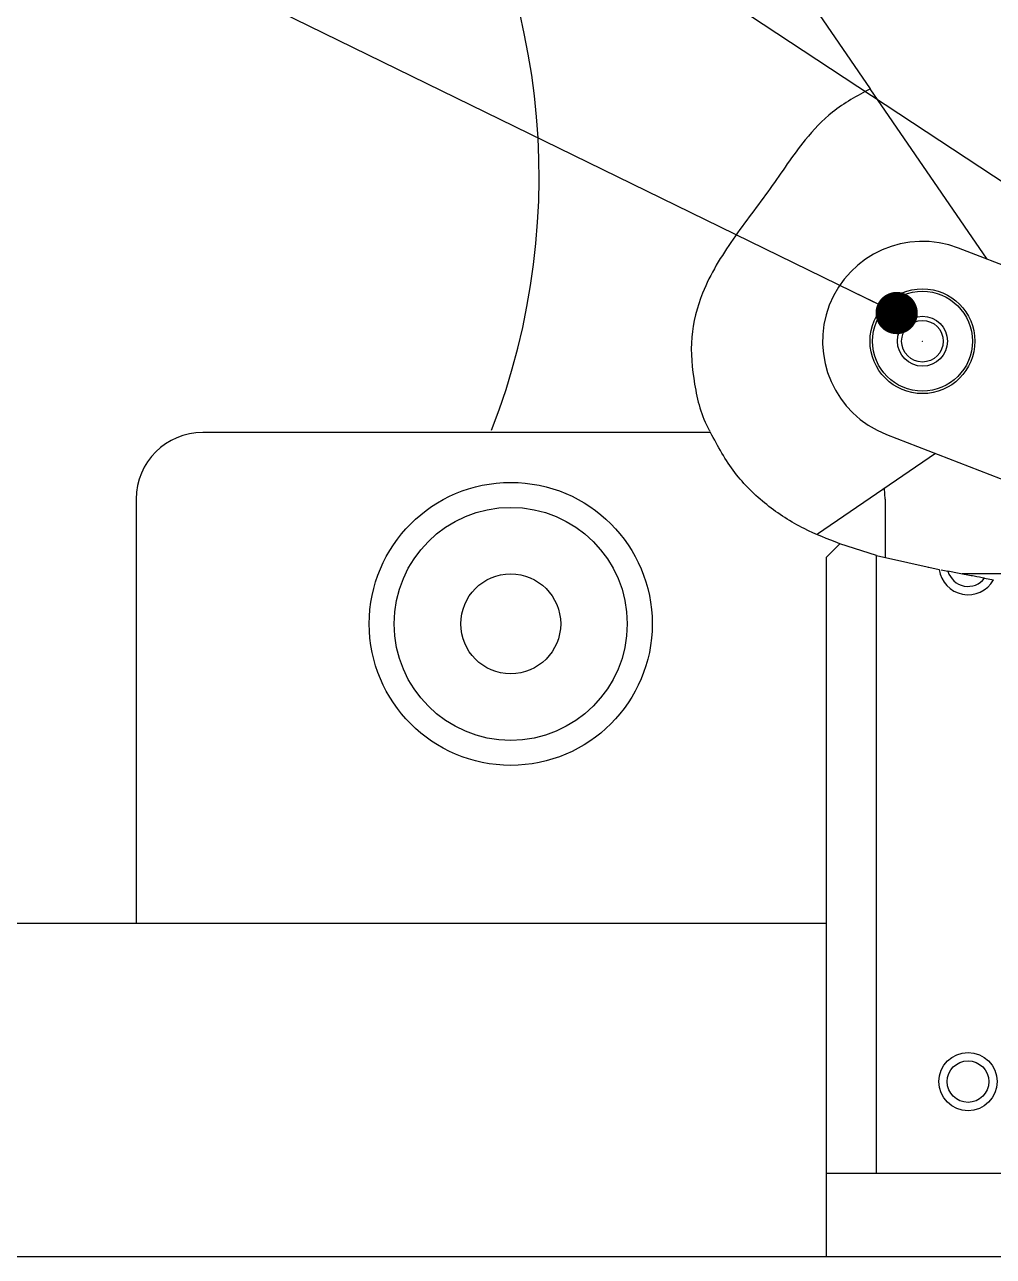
# Model space of a CAD drawing. Header units: millimetres. Extents: x 2 to 839, y 2 to 592.
# Drawn here: x 393.54 to 416.81, y 394.22 to 423.82 of the extents above; entities that cross this region are included whole.
import ezdxf

# ---------------------------------------------------------------- set-up
doc = ezdxf.new("R2010")
doc.units = ezdxf.units.MM
doc.header["$PDSIZE"] = -1
doc.dimstyles.new('SLDDIMSTYLE0', dxfattribs={"dimtxt": 0.18, "dimasz": 1.016, "dimexe": 0, "dimexo": 0.0625, "dimgap": 0, "dimtad": 0, "dimtih": 1, "dimtoh": 1, "dimdec": 0, "dimrnd": 1e-09, "dimzin": 0, "dimdsep": 46, "dimtxsty": 'Standard', "dimblk1": 'DOT', "dimblk2": 'DOT', "dimsah": 1, "dimcen": 0.09, "dimadec": 0, "dimazin": 0, "dimtfac": 1.016, "dimtdec": 0, "dimtofl": 0, "dimtmove": 0, "dimatfit": 3, "dimldrblk": 'DOT', "dimfxl": 1, "dimfrac": 2, "dimtolj": 1, "dimtzin": 0, "dimarcsym": 0})

# ---------------------------------------------------------------- blocks, each defined once
blk = doc.blocks.new('_Dot')
at = {"color": 0, "linetype": 'ByBlock', "lineweight": -2}
blk.add_line((-0.5, 0), (-1, 0), dxfattribs=at)
at = {"color": 0, "linetype": 'ByBlock', "const_width": 0.5}
blk.add_lwpolyline([(-0.25, 0, 1), (0.25, 0, 1)], format="xyb", close=True, dxfattribs=at)

msp = doc.modelspace()

# ---------------------------------------------------------------- hatches: boundary and pattern name
at = {"linetype": 'Continuous', "lineweight": 18}
h = msp.add_hatch(dxfattribs=at)
h.set_pattern_fill('ANSI31', style=0)
edge = h.paths.add_edge_path(flags=0)
edge.add_spline(control_points=[(412.576, 411.557), (411.9, 411.861), (410.195, 412.984), (408.863, 416.797), (411.47, 419.705), (412.558, 421.598), (413.699, 422.203), (413.854, 422.275)], knot_values=[0.776449, 0.776449, 0.776449, 0.776449, 0.807821, 0.864027, 0.918646, 0.957958, 0.963809, 0.963809, 0.963809, 0.963809], weights=[1, 1, 1, 1, 1, 1, 1, 1], degree=3, periodic=0)
edge.add_spline(control_points=[(413.854, 422.275), (413.699, 422.203), (412.558, 421.598), (411.47, 419.705), (408.863, 416.797), (410.195, 412.984), (411.9, 411.861), (412.576, 411.557)], knot_values=[0.036191, 0.036191, 0.036191, 0.036191, 0.042042, 0.081354, 0.135973, 0.192179, 0.223551, 0.223551, 0.223551, 0.223551], weights=[1, 1, 1, 1, 1, 1, 1, 1], degree=3, periodic=0)
h = msp.add_hatch(dxfattribs=at)
h.set_pattern_fill('ANSI31', style=0)
edge = h.paths.add_edge_path(flags=0)
edge.add_spline(control_points=[(410.015, 414.015), (410.074, 413.889), (410.138, 413.764), (410.207, 413.643), (410.368, 413.36), (410.56, 413.088), (410.769, 412.849), (410.911, 412.686), (411.065, 412.536), (411.21, 412.41), (411.319, 412.316), (411.424, 412.234), (411.514, 412.167), (411.605, 412.101), (411.681, 412.049), (411.734, 412.015)], knot_values=[0, 0, 0, 0, 0.001047, 0.001047, 0.001047, 0.003512, 0.003512, 0.003512, 0.005199, 0.005199, 0.005199, 0.006462, 0.006462, 0.006462, 0.007731, 0.007731, 0.007731, 0.007731], weights=[1, 1, 1, 1, 1, 1, 1, 1, 1, 1, 1, 1, 1, 1, 1, 1], degree=3, periodic=0)
edge.add_spline(control_points=[(411.734, 412.015), (411.687, 412.045), (411.622, 412.089), (411.545, 412.145), (411.436, 412.224), (411.3, 412.33), (411.161, 412.453), (411.024, 412.576), (410.881, 412.719), (410.747, 412.874), (410.459, 413.208), (410.206, 413.605), (410.015, 414.015)], knot_values=[0, 0, 0, 0, 0.001119, 0.001119, 0.001119, 0.002719, 0.002719, 0.002719, 0.004298, 0.004298, 0.004298, 0.00775, 0.00775, 0.00775, 0.00775], weights=[1, 1, 1, 1, 1, 1, 1, 1, 1, 1, 1, 1, 1], degree=3, periodic=0)
edge.add_spline(control_points=[(410.015, 414.015), (410.219, 413.577), (411.236, 412.011), (412.897, 411.339), (414.216, 411.004)], knot_values=[0.17273, 0.17273, 0.17273, 0.17273, 0.192179, 0.247486, 0.247486, 0.247486, 0.247486], weights=[1, 1, 1, 1, 1], degree=3, periodic=0)
edge.add_spline(control_points=[(414.216, 411.004), (412.897, 411.339), (411.236, 412.011), (410.219, 413.577), (410.015, 414.015)], knot_values=[0.752514, 0.752514, 0.752514, 0.752514, 0.807821, 0.82727, 0.82727, 0.82727, 0.82727], weights=[1, 1, 1, 1, 1], degree=3, periodic=0)
h = msp.add_hatch(dxfattribs=at)
h.set_pattern_fill('ANSI31', style=0)
edge = h.paths.add_edge_path(flags=0)
edge.add_spline(control_points=[(414.004, 411.06), (414.496, 410.927), (415.003, 410.819), (415.51, 410.72)], knot_values=[0.244512, 0.244512, 0.244512, 0.244512, 0.265323, 0.265323, 0.265323, 0.265323], weights=[1, 1, 1, 1], degree=3, periodic=0)
edge.add_spline(control_points=[(415.51, 410.72), (414.693, 410.88), (413.878, 411.061), (413.124, 411.335)], knot_values=[0.734677, 0.734677, 0.734677, 0.734677, 0.768169, 0.768169, 0.768169, 0.768169], weights=[1, 1, 1, 1], degree=3, periodic=0)
edge.add_spline(control_points=[(413.124, 411.335), (413.412, 411.23), (413.707, 411.14), (414.004, 411.06)], knot_values=[0.000859, 0.000859, 0.000859, 0.000859, 0.003169, 0.003169, 0.003169, 0.003169], weights=[1, 1, 1, 1], degree=3, periodic=0)
h = msp.add_hatch(dxfattribs=at)
h.set_pattern_fill('ANSI31', style=0)
edge = h.paths.add_edge_path(flags=0)
edge.add_spline(control_points=[(414.004, 411.06), (414.565, 410.908), (415.144, 410.79), (415.723, 410.678)], knot_values=[0.244512, 0.244512, 0.244512, 0.244512, 0.268228, 0.268228, 0.268228, 0.268228], weights=[1, 1, 1, 1], degree=3, periodic=0)
edge.add_spline(control_points=[(415.723, 410.678), (415.823, 410.659), (415.925, 410.64), (416.034, 410.619), (416.087, 410.609), (416.143, 410.598), (416.197, 410.588), (416.251, 410.578), (416.304, 410.568), (416.354, 410.558), (416.439, 410.542), (416.52, 410.527), (416.601, 410.511)], knot_values=[0, 0, 0, 0, 0.000871, 0.000871, 0.000871, 0.001292, 0.001292, 0.001292, 0.001703, 0.001703, 0.001703, 0.002398, 0.002398, 0.002398, 0.002398], weights=[1, 1, 1, 1, 1, 1, 1, 1, 1, 1, 1, 1, 1], degree=3, periodic=0)
edge.add_spline(control_points=[(416.601, 410.511), (419.122, 410.029), (423.757, 409.047), (428.469, 408.454), (430.804, 407.577)], knot_values=[0.280287, 0.280287, 0.280287, 0.280287, 0.384828, 0.48533, 0.48533, 0.48533, 0.48533], weights=[1, 1, 1, 1, 1], degree=3, periodic=0)
edge.add_spline(control_points=[(430.804, 407.577), (428.469, 408.454), (423.66, 409.059), (418.219, 410.222), (414.75, 410.858), (414.004, 411.06)], knot_values=[0.51467, 0.51467, 0.51467, 0.51467, 0.615172, 0.723919, 0.755488, 0.755488, 0.755488, 0.755488], weights=[1, 1, 1, 1, 1, 1], degree=3, periodic=0)
h = msp.add_hatch(dxfattribs=at)
h.set_pattern_fill('ANSI31', style=0)
edge = h.paths.add_edge_path(flags=0)
edge.add_spline(control_points=[(422.247, 409.415), (421.413, 409.569), (420.579, 409.731), (419.75, 409.894), (418.771, 410.087), (417.777, 410.285), (416.847, 410.464), (416.645, 410.503), (416.441, 410.542), (416.267, 410.575), (416.214, 410.585), (416.164, 410.595), (416.124, 410.602), (416.102, 410.606), (416.083, 410.61), (416.071, 410.612), (416.062, 410.614), (416.056, 410.615), (416.056, 410.615), (416.055, 410.615), (416.059, 410.614), (416.067, 410.613), (416.076, 410.611), (416.09, 410.608), (416.108, 410.605), (416.159, 410.595), (416.234, 410.581), (416.311, 410.567), (416.462, 410.538), (416.63, 410.506), (416.8, 410.473), (417.475, 410.343), (418.193, 410.202), (418.903, 410.061), (420.323, 409.781), (421.761, 409.496), (423.196, 409.244), (424.644, 408.99), (426.122, 408.785), (427.523, 408.497), (427.827, 408.434), (428.134, 408.366), (428.403, 408.302), (428.486, 408.282), (428.567, 408.262), (428.633, 408.246), (428.668, 408.237), (428.7, 408.229), (428.722, 408.223), (428.736, 408.22), (428.747, 408.217), (428.752, 408.216), (428.757, 408.214), (428.756, 408.215), (428.748, 408.217), (428.74, 408.219), (428.726, 408.222), (428.708, 408.227), (428.667, 408.237), (428.606, 408.252), (428.542, 408.268), (428.413, 408.3), (428.263, 408.335), (428.111, 408.37), (427.747, 408.452), (427.357, 408.533), (426.969, 408.606), (426.193, 408.753), (425.401, 408.879), (424.612, 409.007), (423.824, 409.134), (423.034, 409.27), (422.247, 409.415)], knot_values=[0, 0, 0, 0, 0.006363, 0.006363, 0.006363, 0.013893, 0.013893, 0.013893, 0.015517, 0.015517, 0.015517, 0.016002, 0.016002, 0.016002, 0.016266, 0.016266, 0.016266, 0.016458, 0.016458, 0.016458, 0.016649, 0.016649, 0.016649, 0.016878, 0.016878, 0.016878, 0.01757, 0.01757, 0.01757, 0.018937, 0.018937, 0.018937, 0.024431, 0.024431, 0.024431, 0.035409, 0.035409, 0.035409, 0.046479, 0.046479, 0.046479, 0.048874, 0.048874, 0.048874, 0.049609, 0.049609, 0.049609, 0.05, 0.05, 0.05, 0.050248, 0.050248, 0.050248, 0.050523, 0.050523, 0.050523, 0.050794, 0.050794, 0.050794, 0.051425, 0.051425, 0.051425, 0.052676, 0.052676, 0.052676, 0.055689, 0.055689, 0.055689, 0.061693, 0.061693, 0.061693, 0.067691, 0.067691, 0.067691, 0.067691], weights=[1, 1, 1, 1, 1, 1, 1, 1, 1, 1, 1, 1, 1, 1, 1, 1, 1, 1, 1, 1, 1, 1, 1, 1, 1, 1, 1, 1, 1, 1, 1, 1, 1, 1, 1, 1, 1, 1, 1, 1, 1, 1, 1, 1, 1, 1, 1, 1, 1, 1, 1, 1, 1, 1, 1, 1, 1, 1, 1, 1, 1, 1, 1, 1, 1, 1, 1, 1, 1, 1, 1, 1, 1], degree=3, periodic=0)

# ---------------------------------------------------------------- linework, layer by layer
at = {"color": 7, "linetype": 'Continuous', "lineweight": 25}
for p, q in [((406.9, 432.405), (413.854, 422.275)), ((416.667, 418.177), (413.854, 422.275)), ((433.506, 411.653), (415.976, 418.445)), ((410.015, 414.015), (397.816, 414.015)), ((414.242, 413.969), (430.102, 407.824)), ((415.423, 413.511), (412.591, 411.567)), ((414.216, 412.415), (414.195, 412.669)), ((396.216, 412.415), (396.216, 402.215)), ((414.216, 412.415), (414.216, 411.013)), ((413.124, 411.335), (412.804, 411.015)), ((414.004, 411.06), (413.124, 411.335)), ((412.804, 396.215), (412.804, 411.015)), ((414.004, 396.215), (414.004, 411.06)), ((414.004, 411.06), (415.51, 410.72)), ((415.56, 410.715), (415.723, 410.678)), ((422.898, 410.615), (416.062, 410.615)), ((416.601, 410.511), (416.813, 410.47)), ((412.804, 402.215), (369.616, 402.215)), ((412.804, 396.215), (414.004, 396.215)), ((412.804, 394.215), (412.804, 396.215)), ((414.004, 396.215), (430.804, 396.215)), ((369.616, 394.215), (443.499, 394.215))]:
    msp.add_line(p, q, dxfattribs=at)
for centre, radius in [((415.109, 416.207), 1.26), ((415.109, 416.207), 1.2), ((415.109, 416.207), 0.6), ((415.109, 416.207), 0.5), ((405.216, 409.415), 3.4), ((405.216, 409.415), 2.8), ((405.216, 409.415), 1.2), ((416.204, 398.415), 0.7), ((416.204, 398.415), 0.5)]:
    msp.add_circle(centre, radius, dxfattribs=at)
for centre, radius, start, end in [((389.066, 420.161), 16.832, 338.7751, 34.4702), ((415.109, 416.207), 2.4, 68.8222, 248.8222), ((397.816, 412.415), 1.6, 90, 180), ((416.204, 410.815), 0.7, 187.8336, 330.5326), ((416.204, 410.815), 0.5, 195.8556, 322.6078)]:
    msp.add_arc(centre, radius, start, end, dxfattribs=at)
for points, knots in [([(413.854, 422.275), (413.54, 422.105), (412.95, 421.784), (412.158, 420.933), (411.456, 419.844), (410.541, 418.682), (409.82, 417.513), (409.501, 416.293), (409.608, 415.165), (409.795, 414.396), (409.998, 414.056), (410.003, 414.047)], [0, 0, 0, 0, 0.108101, 0.203125, 0.349729, 0.502761, 0.653868, 0.764819, 0.879281, 0.996977, 1, 1, 1, 1]), ([(413.122, 411.341), (412.834, 411.453), (412.213, 411.695), (411.341, 412.253), (410.549, 413.03), (410.195, 413.682), (410.015, 414.015)], [0, 0, 0, 0, 0.21987, 0.474085, 0.731825, 1, 1, 1, 1]), ([(416.601, 410.511), (416.52, 410.527), (416.392, 410.551), (416.198, 410.588), (415.971, 410.631), (415.823, 410.659), (415.723, 410.678)], [0, 0, 0, 0, 0.291142, 0.462715, 0.636982, 1, 1, 1, 1])]:
    msp.add_open_spline(points, degree=3, knots=knots, dxfattribs=at)
at = {"color": 7, "linetype": 'Continuous', "lineweight": 0}
msp.add_point((415.109, 416.207), dxfattribs=at)

# ---------------------------------------------------------------- leaders
for points in [[(432.06, 410.119), (366.743, 453.197)], [(414.489, 416.884), (367.405, 439.889)]]:
    msp.add_leader(points, dimstyle='SLDDIMSTYLE0', dxfattribs=at)

doc.saveas('drawing.dxf')
